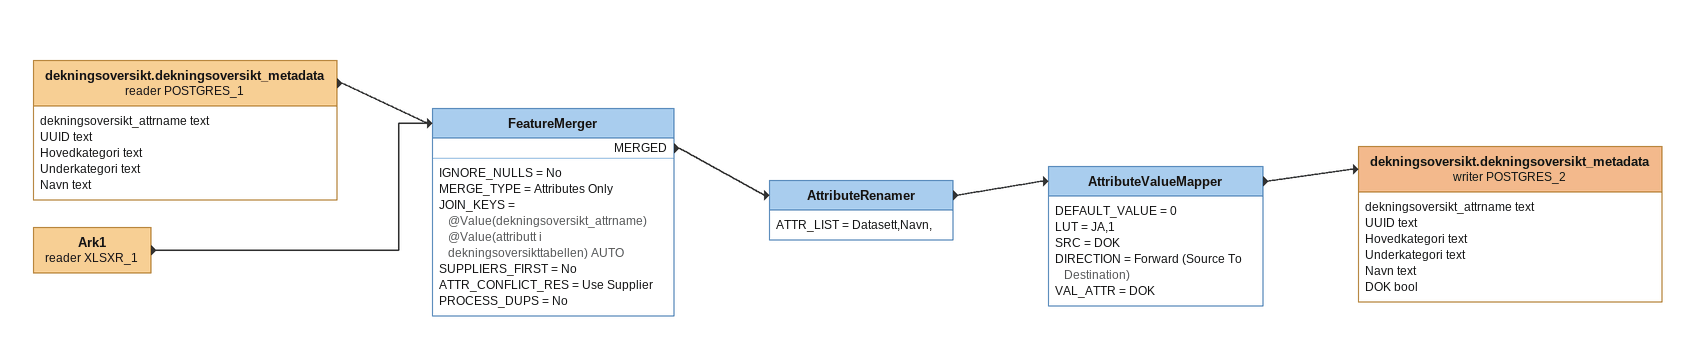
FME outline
dekningsoversikt.dekningsoversikt_metadata (reader POSTGRES_1)
    attributes: dekningsoversikt_attrname text, UUID text, Hovedkategori text, Underkategori text, Navn text
    -> FeatureMerger
Ark1 (reader XLSXR_1)
    -> FeatureMerger
FeatureMerger
    IGNORE_NULLS = No
    MERGE_TYPE = Attributes Only
    JOIN_KEYS = @Value(dekningsoversikt_attrname) @Value(attributt i dekningsoversikttabellen) AUTO
    SUPPLIERS_FIRST = No
    ATTR_CONFLICT_RES = Use Supplier
    PROCESS_DUPS = No
    MERGED -> AttributeRenamer
AttributeRenamer
    ATTR_LIST = Datasett,Navn,
    -> AttributeValueMapper
AttributeValueMapper
    DEFAULT_VALUE = 0
    LUT = JA,1
    SRC = DOK
    DIRECTION = Forward (Source To Destination)
    VAL_ATTR = DOK
    -> dekningsoversikt.dekningsoversikt_metadata (writer POSTGRES_2)
dekningsoversikt.dekningsoversikt_metadata (writer POSTGRES_2)
    attributes: dekningsoversikt_attrname text, UUID text, Hovedkategori text, Underkategori text, Navn text, DOK bool
